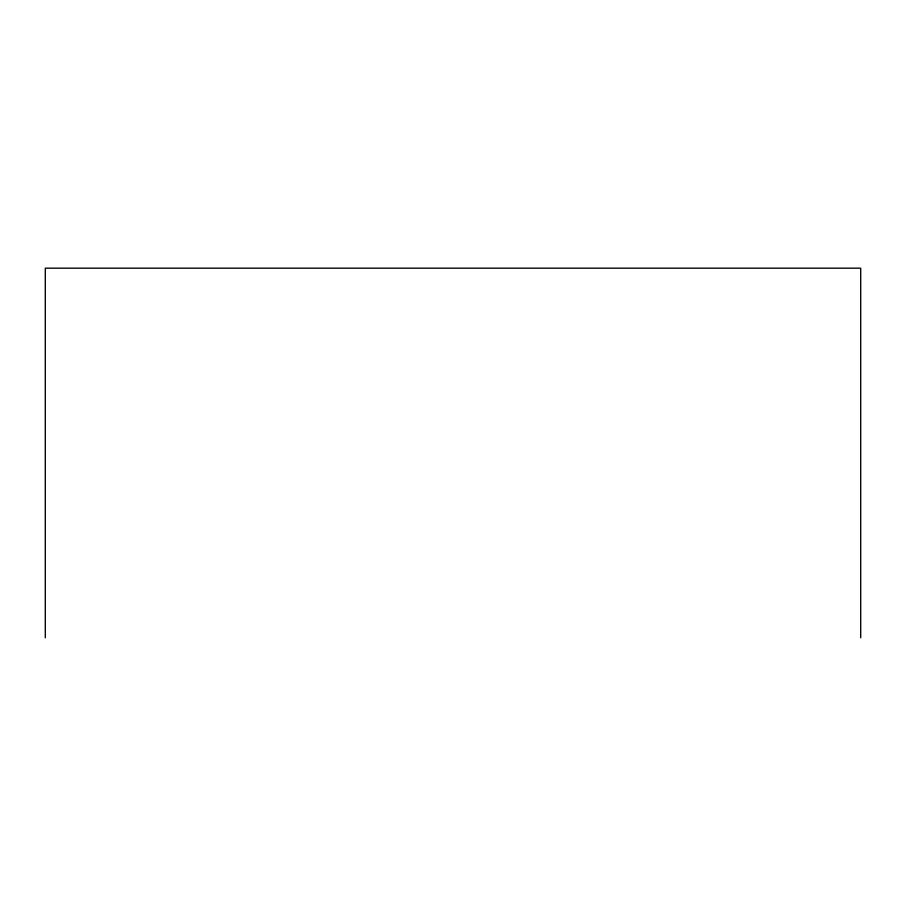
<?xml version="1.0" encoding="UTF-8"?>
<svg xmlns="http://www.w3.org/2000/svg" width="906" height="906" viewBox="0 0 906 906"><rect width="100%" height="100%" fill="white"/><g stroke="black" fill="none" stroke-linecap="round" stroke-linejoin="round"><path stroke-width="1.36" d="M860.7 637.824L860.7 268.176L45.3 268.176L45.3 637.824"/></g></svg>
